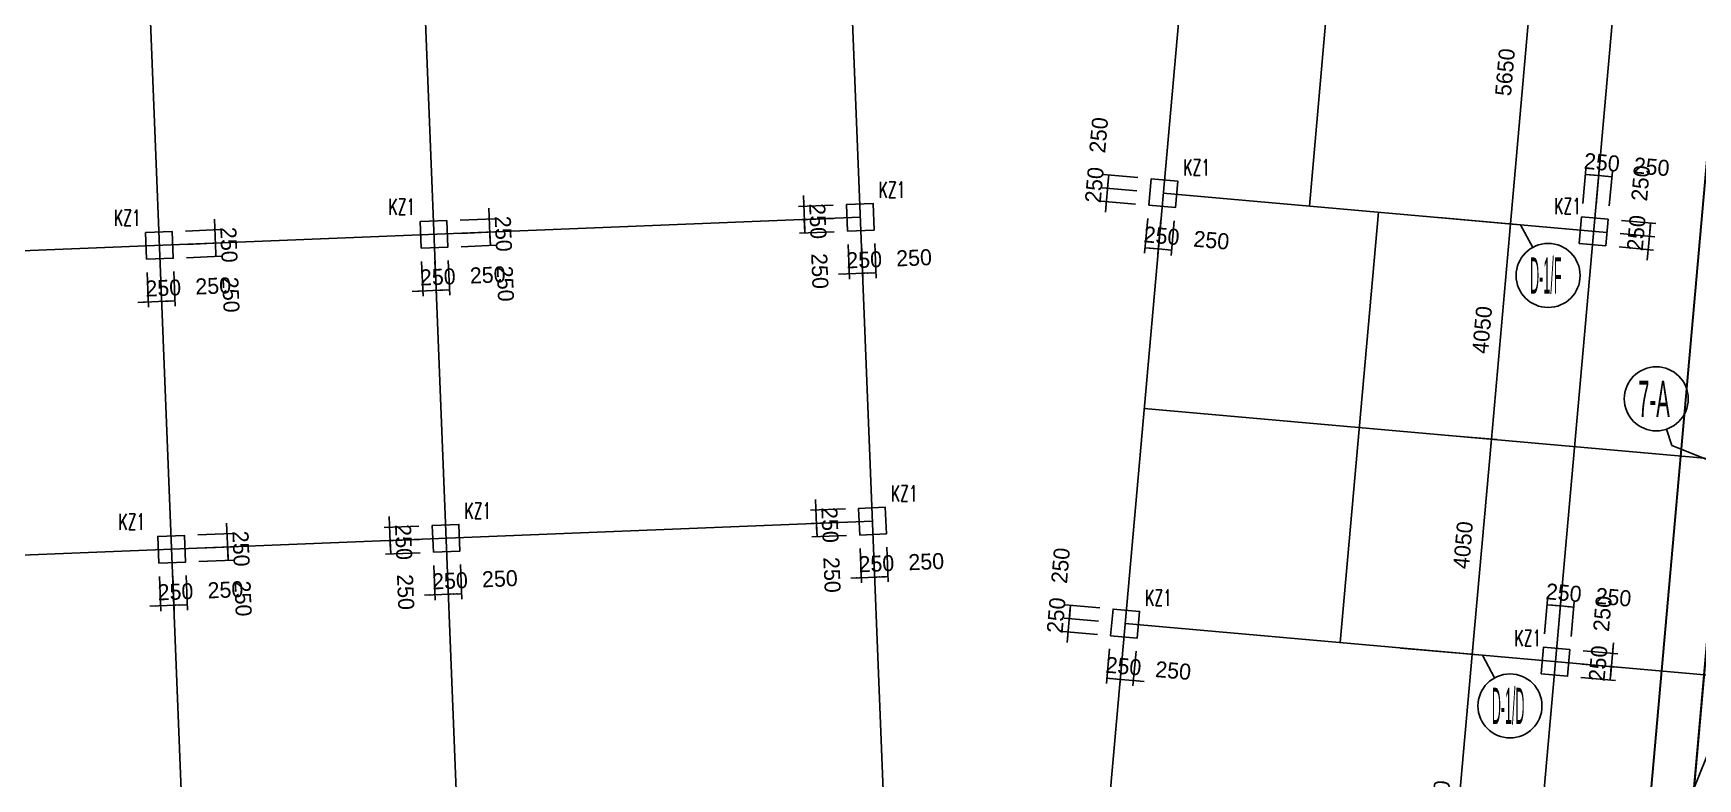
# Model space of a CAD drawing. Extents: x 19107 to 699106, y -67310 to 245688.
# Drawn here: x 491483 to 522687, y 75273 to 89246 of the extents above; entities that cross this region are included whole.
import ezdxf

# ---------------------------------------------------------------- set-up
doc = ezdxf.new("R2010")
doc.units = 0
doc.header["$LTSCALE"] = 100
doc.header["$MEASUREMENT"] = 0
for name, color, linetype in [('AXIS', 3, 'Continuous'), ('DIM', 3, 'Continuous'), ('DOTE', 253, 'Continuous'), ('h后浇带', 51, 'Continuous'), ('L-AXIS', 3, 'Continuous')]:
    doc.layers.add(name, color=color, linetype=linetype)
doc.layers.add('Select Column Frame Position', color=7, linetype='Continuous', lineweight=0)
doc.styles.get("Standard").update_dxf_attribs({"font": 'standard'})
doc.styles.add('汉字', font='汉字')
doc.dimstyles.get("Standard").update_dxf_attribs({"dimtxt": 300, "dimasz": 100, "dimexe": 100, "dimexo": 250, "dimgap": 100, "dimtad": 0, "dimtoh": 1, "dimdec": 0, "dimdsep": 46, "dimcen": 0.09, "dimclrt": 7, "dimadec": 0, "dimazin": 0, "dimtfac": 1, "dimtdec": 4, "dimtofl": 0, "dimtmove": 0, "dimatfit": 3, "dimfxl": 1, "dimtolj": 1, "dimtzin": 0, "dimarcsym": 0})

# ---------------------------------------------------------------- blocks, each defined once
blk = doc.blocks.new('*D800')
at = {"layer": 'L-AXIS', "color": 0, "linetype": 'ByBlock', "lineweight": -2}
for p, q in [((517659, 77675), (518560, 77595)), ((517957, 71926), (518460, 77604)), ((517156, 71997), (518056, 71917))]:
    blk.add_line(p, q, dxfattribs=at)
for points in [[(518460, 77604), (518468, 77503), (518435, 77506)], [(517957, 71926), (517949, 72027), (517982, 72024)]]:
    blk.add_solid(points, dxfattribs=at)
at = {"layer": 'L-AXIS', "color": 7, "linetype": 'Continuous', "lineweight": -2, "insert": (517860, 74796), "char_height": 300, "width": 780, "attachment_point": 5, "rotation": 84.9316, "style": '汉字'}
blk.add_mtext('5700', dxfattribs=at)
blk = doc.blocks.new('*D1764')
at = {"layer": 'L-AXIS', "color": 0, "linetype": 'ByBlock', "lineweight": -2}
for p, q in [((518874, 91371), (519775, 91291)), ((519176, 85672), (519675, 91300)), ((518375, 85743), (519275, 85663))]:
    blk.add_line(p, q, dxfattribs=at)
for points in [[(519675, 91300), (519683, 91199), (519650, 91202)], [(519176, 85672), (519168, 85773), (519201, 85770)]]:
    blk.add_solid(points, dxfattribs=at)
at = {"layer": 'L-AXIS', "color": 7, "linetype": 'Continuous', "lineweight": -2, "insert": (519077, 88517), "char_height": 300, "width": 775, "attachment_point": 5, "rotation": 84.9316, "style": '汉字'}
blk.add_mtext('5650', dxfattribs=at)
blk = doc.blocks.new('*D2085')
at = {"layer": 'L-AXIS', "color": 0, "linetype": 'ByBlock', "lineweight": -2}
for p, q in [((518017, 81709), (518918, 81629)), ((518460, 77604), (518818, 81638)), ((517659, 77675), (518560, 77595))]:
    blk.add_line(p, q, dxfattribs=at)
for points in [[(518818, 81638), (518826, 81537), (518793, 81540)], [(518460, 77604), (518452, 77705), (518486, 77702)]]:
    blk.add_solid(points, dxfattribs=at)
at = {"layer": 'L-AXIS', "color": 7, "linetype": 'Continuous', "lineweight": -2, "insert": (518290, 79652), "char_height": 300, "width": 790, "attachment_point": 5, "rotation": 84.9316, "style": '汉字'}
blk.add_mtext('4050', dxfattribs=at)
blk = doc.blocks.new('_AXISO')
blk.add_circle((0, 0), 0.5)
blk = doc.blocks.new('*D2415')
at = {"layer": 'L-AXIS', "color": 0, "linetype": 'ByBlock', "lineweight": -2}
for p, q in [((518375, 85743), (519275, 85663)), ((518818, 81638), (519176, 85672)), ((518017, 81709), (518918, 81629))]:
    blk.add_line(p, q, dxfattribs=at)
for points in [[(519176, 85672), (519184, 85571), (519150, 85574)], [(518818, 81638), (518810, 81739), (518843, 81736)]]:
    blk.add_solid(points, dxfattribs=at)
at = {"layer": 'L-AXIS', "color": 7, "linetype": 'Continuous', "lineweight": -2, "insert": (518648, 83686), "char_height": 300, "width": 790, "attachment_point": 5, "rotation": 84.9316, "style": '汉字'}
blk.add_mtext('4050', dxfattribs=at)
blk = doc.blocks.new('*D3689')
at = {"layer": 'DIM', "color": 0, "linetype": 'ByBlock', "lineweight": -2}
for p, q in [((506149, 80509), (506175, 79859)), ((506707, 80331), (506057, 80305)), ((506717, 80081), (506067, 80055))]:
    blk.add_line(p, q, dxfattribs=at)
for points in [[(506157, 80309), (506136, 80408), (506170, 80409)], [(506167, 80059), (506188, 79960), (506154, 79958)]]:
    blk.add_solid(points, dxfattribs=at)
at = {"layer": 'DIM', "color": 7, "linetype": 'Continuous', "lineweight": -2, "insert": (506418, 80029), "char_height": 300, "width": 566.67, "attachment_point": 5, "rotation": 272.2988, "style": '汉字'}
blk.add_mtext('250', dxfattribs=at)
blk = doc.blocks.new('*D1381')
at = {"layer": 'DIM', "color": 0, "linetype": 'ByBlock', "lineweight": -2}
for p, q in [((506717, 80081), (506067, 80055)), ((506167, 80059), (506177, 79809)), ((506727, 79831), (506077, 79805))]:
    blk.add_line(p, q, dxfattribs=at)
for points in [[(506167, 80059), (506188, 79960), (506154, 79958)], [(506177, 79809), (506156, 79908), (506190, 79910)]]:
    blk.add_solid(points, dxfattribs=at)
at = {"layer": 'DIM', "color": 7, "linetype": 'Continuous', "lineweight": -2, "insert": (506456, 79093), "char_height": 300, "width": 566.67, "attachment_point": 5, "rotation": 272.2988, "style": '汉字'}
blk.add_mtext('250', dxfattribs=at)
blk = doc.blocks.new('*D1412')
at = {"layer": 'DIM', "color": 0, "linetype": 'ByBlock', "lineweight": -2}
for p, q in [((506986, 79591), (507013, 78942)), ((507236, 79601), (507262, 78952)), ((506809, 79034), (507458, 79060))]:
    blk.add_line(p, q, dxfattribs=at)
for points in [[(507009, 79042), (506909, 79021), (506908, 79054)], [(507258, 79052), (507358, 79073), (507359, 79039)]]:
    blk.add_solid(points, dxfattribs=at)
at = {"layer": 'DIM', "color": 7, "linetype": 'Continuous', "lineweight": -2, "insert": (507289, 79303), "char_height": 300, "width": 566.67, "attachment_point": 5, "rotation": 2.2988, "style": '汉字'}
blk.add_mtext('250', dxfattribs=at)
blk = doc.blocks.new('*D1737')
at = {"layer": 'DIM', "color": 0, "linetype": 'ByBlock', "lineweight": -2}
for p, q in [((507236, 79601), (507262, 78952)), ((507486, 79611), (507512, 78962)), ((507258, 79052), (507508, 79062))]:
    blk.add_line(p, q, dxfattribs=at)
for points in [[(507258, 79052), (507358, 79073), (507359, 79039)], [(507508, 79062), (507409, 79041), (507408, 79075)]]:
    blk.add_solid(points, dxfattribs=at)
at = {"layer": 'DIM', "color": 7, "linetype": 'Continuous', "lineweight": -2, "insert": (508224, 79341), "char_height": 300, "width": 566.67, "attachment_point": 5, "rotation": 2.2988, "style": '汉字'}
blk.add_mtext('250', dxfattribs=at)
blk = doc.blocks.new('*D2094')
at = {"layer": 'DIM', "color": 0, "linetype": 'ByBlock', "lineweight": -2}
for p, q in [((505920, 86204), (505946, 85554)), ((506478, 86026), (505828, 86000)), ((506488, 85776), (505839, 85750))]:
    blk.add_line(p, q, dxfattribs=at)
for points in [[(505928, 86004), (505908, 86103), (505941, 86105)], [(505938, 85754), (505959, 85655), (505926, 85654)]]:
    blk.add_solid(points, dxfattribs=at)
at = {"layer": 'DIM', "color": 7, "linetype": 'Continuous', "lineweight": -2, "insert": (506190, 85724), "char_height": 300, "width": 566.67, "attachment_point": 5, "rotation": 272.2988, "style": '汉字'}
blk.add_mtext('250', dxfattribs=at)
blk = doc.blocks.new('*D2411')
at = {"layer": 'DIM', "color": 0, "linetype": 'ByBlock', "lineweight": -2}
for p, q in [((506488, 85776), (505839, 85750)), ((506498, 85527), (505849, 85501)), ((505938, 85754), (505948, 85505))]:
    blk.add_line(p, q, dxfattribs=at)
for points in [[(505938, 85754), (505959, 85655), (505926, 85654)], [(505948, 85505), (505928, 85604), (505961, 85605)]]:
    blk.add_solid(points, dxfattribs=at)
at = {"layer": 'DIM', "color": 7, "linetype": 'Continuous', "lineweight": -2, "insert": (506227, 84789), "char_height": 300, "width": 566.67, "attachment_point": 5, "rotation": 272.2988, "style": '汉字'}
blk.add_mtext('250', dxfattribs=at)
blk = doc.blocks.new('*D120')
at = {"layer": 'DIM', "color": 0, "linetype": 'ByBlock', "lineweight": -2}
for p, q in [((506758, 85287), (506784, 84637)), ((507008, 85297), (507034, 84647)), ((506580, 84729), (507230, 84755))]:
    blk.add_line(p, q, dxfattribs=at)
for points in [[(506780, 84737), (506681, 84717), (506679, 84750)], [(507030, 84747), (507129, 84768), (507130, 84735)]]:
    blk.add_solid(points, dxfattribs=at)
at = {"layer": 'DIM', "color": 7, "linetype": 'Continuous', "lineweight": -2, "insert": (507060, 84999), "char_height": 300, "width": 566.67, "attachment_point": 5, "rotation": 2.2988, "style": '汉字'}
blk.add_mtext('250', dxfattribs=at)
blk = doc.blocks.new('*D450')
at = {"layer": 'DIM', "color": 0, "linetype": 'ByBlock', "lineweight": -2}
for p, q in [((507008, 85297), (507034, 84647)), ((507257, 85307), (507284, 84657)), ((507030, 84747), (507280, 84757))]:
    blk.add_line(p, q, dxfattribs=at)
for points in [[(507030, 84747), (507129, 84768), (507130, 84735)], [(507280, 84757), (507180, 84737), (507179, 84770)]]:
    blk.add_solid(points, dxfattribs=at)
at = {"layer": 'DIM', "color": 7, "linetype": 'Continuous', "lineweight": -2, "insert": (507995, 85036), "char_height": 300, "width": 566.67, "attachment_point": 5, "rotation": 2.2988, "style": '汉字'}
blk.add_mtext('250', dxfattribs=at)
blk = doc.blocks.new('*D4829')
at = {"layer": 'DIM', "color": 0, "linetype": 'ByBlock', "lineweight": -2}
for p, q in [((498713, 80010), (498064, 79984)), ((498155, 80188), (498182, 79538)), ((498723, 79760), (498074, 79734))]:
    blk.add_line(p, q, dxfattribs=at)
for points in [[(498163, 79988), (498143, 80087), (498176, 80088)], [(498174, 79738), (498194, 79639), (498161, 79637)]]:
    blk.add_solid(points, dxfattribs=at)
at = {"layer": 'DIM', "color": 7, "linetype": 'Continuous', "lineweight": -2, "insert": (498425, 79708), "char_height": 300, "width": 566.67, "attachment_point": 5, "rotation": 272.2988, "style": '汉字'}
blk.add_mtext('250', dxfattribs=at)
blk = doc.blocks.new('*D5151')
at = {"layer": 'DIM', "color": 0, "linetype": 'ByBlock', "lineweight": -2}
for p, q in [((498723, 79760), (498074, 79734)), ((498174, 79738), (498184, 79488)), ((498733, 79510), (498084, 79484))]:
    blk.add_line(p, q, dxfattribs=at)
for points in [[(498174, 79738), (498194, 79639), (498161, 79637)], [(498184, 79488), (498163, 79587), (498196, 79589)]]:
    blk.add_solid(points, dxfattribs=at)
at = {"layer": 'DIM', "color": 7, "linetype": 'Continuous', "lineweight": -2, "insert": (498462, 78772), "char_height": 300, "width": 566.67, "attachment_point": 5, "rotation": 272.2988, "style": '汉字'}
blk.add_mtext('250', dxfattribs=at)
blk = doc.blocks.new('*D2845')
at = {"layer": 'DIM', "color": 0, "linetype": 'ByBlock', "lineweight": -2}
for p, q in [((498993, 79271), (499019, 78621)), ((499243, 79281), (499269, 78631)), ((498815, 78713), (499465, 78739))]:
    blk.add_line(p, q, dxfattribs=at)
for points in [[(499015, 78721), (498916, 78700), (498914, 78734)], [(499265, 78731), (499364, 78752), (499365, 78718)]]:
    blk.add_solid(points, dxfattribs=at)
at = {"layer": 'DIM', "color": 7, "linetype": 'Continuous', "lineweight": -2, "insert": (499295, 78982), "char_height": 300, "width": 566.67, "attachment_point": 5, "rotation": 2.2988, "style": '汉字'}
blk.add_mtext('250', dxfattribs=at)
blk = doc.blocks.new('*D3166')
at = {"layer": 'DIM', "color": 0, "linetype": 'ByBlock', "lineweight": -2}
for p, q in [((499243, 79281), (499269, 78631)), ((499493, 79291), (499519, 78641)), ((499265, 78731), (499515, 78741))]:
    blk.add_line(p, q, dxfattribs=at)
for points in [[(499265, 78731), (499364, 78752), (499365, 78718)], [(499515, 78741), (499415, 78720), (499414, 78754)]]:
    blk.add_solid(points, dxfattribs=at)
at = {"layer": 'DIM', "color": 7, "linetype": 'Continuous', "lineweight": -2, "insert": (500230, 79020), "char_height": 300, "width": 566.67, "attachment_point": 5, "rotation": 2.2988, "style": '汉字'}
blk.add_mtext('250', dxfattribs=at)
blk = doc.blocks.new('*D3530')
at = {"layer": 'DIM', "color": 0, "linetype": 'ByBlock', "lineweight": -2}
for p, q in [((498764, 84966), (498790, 84316)), ((499014, 84976), (499040, 84326)), ((498587, 84408), (499236, 84434))]:
    blk.add_line(p, q, dxfattribs=at)
for points in [[(498786, 84416), (498687, 84396), (498686, 84429)], [(499036, 84426), (499135, 84447), (499137, 84414)]]:
    blk.add_solid(points, dxfattribs=at)
at = {"layer": 'DIM', "color": 7, "linetype": 'Continuous', "lineweight": -2, "insert": (499066, 84678), "char_height": 300, "width": 566.67, "attachment_point": 5, "rotation": 2.2988, "style": '汉字'}
blk.add_mtext('250', dxfattribs=at)
blk = doc.blocks.new('*D3860')
at = {"layer": 'DIM', "color": 0, "linetype": 'ByBlock', "lineweight": -2}
for p, q in [((499014, 84976), (499040, 84326)), ((499264, 84986), (499290, 84336)), ((499036, 84426), (499286, 84436))]:
    blk.add_line(p, q, dxfattribs=at)
for points in [[(499036, 84426), (499135, 84447), (499137, 84414)], [(499286, 84436), (499187, 84416), (499185, 84449)]]:
    blk.add_solid(points, dxfattribs=at)
at = {"layer": 'DIM', "color": 7, "linetype": 'Continuous', "lineweight": -2, "insert": (500002, 84715), "char_height": 300, "width": 566.67, "attachment_point": 5, "rotation": 2.2988, "style": '汉字'}
blk.add_mtext('250', dxfattribs=at)
blk = doc.blocks.new('*D1253')
at = {"layer": 'DIM', "color": 0, "linetype": 'ByBlock', "lineweight": -2}
for p, q in [((499494, 85496), (500143, 85522)), ((500053, 85268), (500043, 85518)), ((499504, 85246), (500153, 85272))]:
    blk.add_line(p, q, dxfattribs=at)
for points in [[(500043, 85518), (500064, 85418), (500031, 85417)], [(500053, 85268), (500033, 85367), (500066, 85368)]]:
    blk.add_solid(points, dxfattribs=at)
at = {"layer": 'DIM', "color": 7, "linetype": 'Continuous', "lineweight": -2, "insert": (500332, 84552), "char_height": 300, "width": 566.67, "attachment_point": 5, "rotation": 272.2988, "style": '汉字'}
blk.add_mtext('250', dxfattribs=at)
blk = doc.blocks.new('*D1578')
at = {"layer": 'DIM', "color": 0, "linetype": 'ByBlock', "lineweight": -2}
for p, q in [((500051, 85318), (500025, 85967)), ((499484, 85745), (500133, 85771)), ((499494, 85496), (500143, 85522))]:
    blk.add_line(p, q, dxfattribs=at)
for points in [[(500033, 85767), (500013, 85867), (500046, 85868)], [(500043, 85518), (500064, 85418), (500031, 85417)]]:
    blk.add_solid(points, dxfattribs=at)
at = {"layer": 'DIM', "color": 7, "linetype": 'Continuous', "lineweight": -2, "insert": (500295, 85487), "char_height": 300, "width": 566.67, "attachment_point": 5, "rotation": 272.2988, "style": '汉字'}
blk.add_mtext('250', dxfattribs=at)
blk = doc.blocks.new('*D651')
at = {"layer": 'DIM', "color": 0, "linetype": 'ByBlock', "lineweight": -2}
for p, q in [((512192, 86543), (511545, 86600)), ((511644, 86591), (511622, 86342)), ((512170, 86294), (511523, 86351))]:
    blk.add_line(p, q, dxfattribs=at)
for points in [[(511622, 86342), (511614, 86443), (511648, 86440)], [(511644, 86591), (511652, 86490), (511619, 86493)]]:
    blk.add_solid(points, dxfattribs=at)
at = {"layer": 'DIM', "color": 7, "linetype": 'Continuous', "lineweight": -2, "insert": (511459, 87337), "char_height": 300, "width": 566.67, "attachment_point": 5, "rotation": 84.9316, "style": '汉字'}
blk.add_mtext('250', dxfattribs=at)
blk = doc.blocks.new('*D977')
at = {"layer": 'DIM', "color": 0, "linetype": 'ByBlock', "lineweight": -2}
for p, q in [((511640, 86541), (511582, 85894)), ((512170, 86294), (511523, 86351)), ((512148, 86044), (511500, 86102))]:
    blk.add_line(p, q, dxfattribs=at)
for points in [[(511622, 86342), (511614, 86443), (511648, 86440)], [(511600, 86093), (511608, 85992), (511575, 85995)]]:
    blk.add_solid(points, dxfattribs=at)
at = {"layer": 'DIM', "color": 7, "linetype": 'Continuous', "lineweight": -2, "insert": (511377, 86404), "char_height": 300, "width": 566.67, "attachment_point": 5, "rotation": 84.9316, "style": '汉字'}
blk.add_mtext('250', dxfattribs=at)
blk = doc.blocks.new('*D3979')
at = {"layer": 'DIM', "color": 0, "linetype": 'ByBlock', "lineweight": -2}
for p, q in [((512375, 85773), (512317, 85126)), ((512624, 85751), (512566, 85104)), ((512326, 85226), (512575, 85203))]:
    blk.add_line(p, q, dxfattribs=at)
for points in [[(512326, 85226), (512427, 85233), (512424, 85200)], [(512575, 85203), (512474, 85196), (512477, 85229)]]:
    blk.add_solid(points, dxfattribs=at)
at = {"layer": 'DIM', "color": 7, "linetype": 'Continuous', "lineweight": -2, "insert": (512637, 85449), "char_height": 300, "width": 566.67, "attachment_point": 5, "rotation": 354.9316, "style": '汉字'}
blk.add_mtext('250', dxfattribs=at)
blk = doc.blocks.new('*D4314')
at = {"layer": 'DIM', "color": 0, "linetype": 'ByBlock', "lineweight": -2}
for p, q in [((512624, 85751), (512566, 85104)), ((512873, 85729), (512815, 85082)), ((512575, 85203), (512824, 85181))]:
    blk.add_line(p, q, dxfattribs=at)
for points in [[(512575, 85203), (512676, 85211), (512673, 85178)], [(512824, 85181), (512723, 85174), (512726, 85207)]]:
    blk.add_solid(points, dxfattribs=at)
at = {"layer": 'DIM', "color": 7, "linetype": 'Continuous', "lineweight": -2, "insert": (513570, 85366), "char_height": 300, "width": 566.67, "attachment_point": 5, "rotation": 354.9316, "style": '汉字'}
blk.add_mtext('250', dxfattribs=at)
blk = doc.blocks.new('*D4680')
at = {"layer": 'DIM', "color": 0, "linetype": 'ByBlock', "lineweight": -2}
for p, q in [((521256, 85739), (521904, 85681)), ((521804, 85690), (521782, 85441)), ((521234, 85490), (521882, 85432))]:
    blk.add_line(p, q, dxfattribs=at)
for points in [[(521782, 85441), (521774, 85542), (521808, 85539)], [(521804, 85690), (521812, 85589), (521779, 85592)]]:
    blk.add_solid(points, dxfattribs=at)
at = {"layer": 'DIM', "color": 7, "linetype": 'Continuous', "lineweight": -2, "insert": (521619, 86436), "char_height": 300, "width": 566.67, "attachment_point": 5, "rotation": 84.9316, "style": '汉字'}
blk.add_mtext('250', dxfattribs=at)
blk = doc.blocks.new('*D5003')
at = {"layer": 'DIM', "color": 0, "linetype": 'ByBlock', "lineweight": -2}
for p, q in [((521800, 85640), (521742, 84993)), ((521212, 85241), (521860, 85183)), ((521234, 85490), (521882, 85432))]:
    blk.add_line(p, q, dxfattribs=at)
for points in [[(521782, 85441), (521774, 85542), (521808, 85539)], [(521760, 85192), (521768, 85091), (521735, 85094)]]:
    blk.add_solid(points, dxfattribs=at)
at = {"layer": 'DIM', "color": 7, "linetype": 'Continuous', "lineweight": -2, "insert": (521537, 85503), "char_height": 300, "width": 566.67, "attachment_point": 5, "rotation": 84.9316, "style": '汉字'}
blk.add_mtext('250', dxfattribs=at)
blk = doc.blocks.new('*D2700')
at = {"layer": 'DIM', "color": 0, "linetype": 'ByBlock', "lineweight": -2}
for p, q in [((520531, 86054), (520589, 86701)), ((520580, 86602), (520829, 86580)), ((520781, 86032), (520838, 86679))]:
    blk.add_line(p, q, dxfattribs=at)
for points in [[(520580, 86602), (520681, 86609), (520678, 86576)], [(520829, 86580), (520728, 86572), (520731, 86605)]]:
    blk.add_solid(points, dxfattribs=at)
at = {"layer": 'DIM', "color": 7, "linetype": 'Continuous', "lineweight": -2, "insert": (520891, 86825), "char_height": 300, "width": 566.67, "attachment_point": 5, "rotation": 354.9316, "style": '汉字'}
blk.add_mtext('250', dxfattribs=at)
blk = doc.blocks.new('*D3017')
at = {"layer": 'DIM', "color": 0, "linetype": 'ByBlock', "lineweight": -2}
for p, q in [((520781, 86032), (520838, 86679)), ((520829, 86580), (521078, 86558)), ((521030, 86010), (521087, 86657))]:
    blk.add_line(p, q, dxfattribs=at)
for points in [[(520829, 86580), (520930, 86587), (520927, 86554)], [(521078, 86558), (520977, 86550), (520980, 86583)]]:
    blk.add_solid(points, dxfattribs=at)
at = {"layer": 'DIM', "color": 7, "linetype": 'Continuous', "lineweight": -2, "insert": (521824, 86742), "char_height": 300, "width": 566.67, "attachment_point": 5, "rotation": 354.9316, "style": '汉字'}
blk.add_mtext('250', dxfattribs=at)
blk = doc.blocks.new('*D3375')
at = {"layer": 'DIM', "color": 0, "linetype": 'ByBlock', "lineweight": -2}
for p, q in [((511476, 78474), (510829, 78532)), ((510929, 78523), (510907, 78274)), ((511454, 78225), (510807, 78283))]:
    blk.add_line(p, q, dxfattribs=at)
for points in [[(510907, 78274), (510899, 78375), (510932, 78372)], [(510929, 78523), (510936, 78422), (510903, 78425)]]:
    blk.add_solid(points, dxfattribs=at)
at = {"layer": 'DIM', "color": 7, "linetype": 'Continuous', "lineweight": -2, "insert": (510744, 79268), "char_height": 300, "width": 566.67, "attachment_point": 5, "rotation": 84.9316, "style": '汉字'}
blk.add_mtext('250', dxfattribs=at)
blk = doc.blocks.new('*D3701')
at = {"layer": 'DIM', "color": 0, "linetype": 'ByBlock', "lineweight": -2}
for p, q in [((510924, 78473), (510867, 77826)), ((511432, 77976), (510785, 78034)), ((511454, 78225), (510807, 78283))]:
    blk.add_line(p, q, dxfattribs=at)
for points in [[(510907, 78274), (510899, 78375), (510932, 78372)], [(510884, 78025), (510892, 77924), (510859, 77927)]]:
    blk.add_solid(points, dxfattribs=at)
at = {"layer": 'DIM', "color": 7, "linetype": 'Continuous', "lineweight": -2, "insert": (510661, 78336), "char_height": 300, "width": 566.67, "attachment_point": 5, "rotation": 84.9316, "style": '汉字'}
blk.add_mtext('250', dxfattribs=at)
blk = doc.blocks.new('*D3732')
at = {"layer": 'DIM', "color": 0, "linetype": 'ByBlock', "lineweight": -2}
for p, q in [((511659, 77705), (511602, 77058)), ((511908, 77683), (511851, 77035)), ((511611, 77157), (511860, 77135))]:
    blk.add_line(p, q, dxfattribs=at)
for points in [[(511611, 77157), (511712, 77165), (511709, 77132)], [(511860, 77135), (511759, 77127), (511762, 77161)]]:
    blk.add_solid(points, dxfattribs=at)
at = {"layer": 'DIM', "color": 7, "linetype": 'Continuous', "lineweight": -2, "insert": (511922, 77381), "char_height": 300, "width": 566.67, "attachment_point": 5, "rotation": 354.9316, "style": '汉字'}
blk.add_mtext('250', dxfattribs=at)
blk = doc.blocks.new('*D1427')
at = {"layer": 'DIM', "color": 0, "linetype": 'ByBlock', "lineweight": -2}
for p, q in [((511908, 77683), (511851, 77035)), ((512157, 77661), (512100, 77013)), ((511660, 77153), (512308, 77095))]:
    blk.add_line(p, q, dxfattribs=at)
for points in [[(511860, 77135), (511759, 77127), (511762, 77161)], [(512109, 77113), (512210, 77121), (512207, 77088)]]:
    blk.add_solid(points, dxfattribs=at)
at = {"layer": 'DIM', "color": 7, "linetype": 'Continuous', "lineweight": -2, "insert": (512854, 77298), "char_height": 300, "width": 566.67, "attachment_point": 5, "rotation": 354.9316, "style": '汉字'}
blk.add_mtext('250', dxfattribs=at)
blk = doc.blocks.new('*D1785')
at = {"layer": 'DIM', "color": 0, "linetype": 'ByBlock', "lineweight": -2}
for p, q in [((493847, 79064), (493873, 78414)), ((494097, 79074), (494123, 78424)), ((493669, 78506), (494319, 78532))]:
    blk.add_line(p, q, dxfattribs=at)
for points in [[(493869, 78514), (493770, 78494), (493769, 78527)], [(494119, 78524), (494218, 78545), (494220, 78512)]]:
    blk.add_solid(points, dxfattribs=at)
at = {"layer": 'DIM', "color": 7, "linetype": 'Continuous', "lineweight": -2, "insert": (494149, 78776), "char_height": 300, "width": 566.67, "attachment_point": 5, "rotation": 2.2988, "style": '汉字'}
blk.add_mtext('250', dxfattribs=at)
blk = doc.blocks.new('*D2108')
at = {"layer": 'DIM', "color": 0, "linetype": 'ByBlock', "lineweight": -2}
for p, q in [((494097, 79074), (494123, 78424)), ((494347, 79084), (494373, 78435)), ((494119, 78524), (494369, 78534))]:
    blk.add_line(p, q, dxfattribs=at)
for points in [[(494119, 78524), (494218, 78545), (494220, 78512)], [(494369, 78534), (494269, 78514), (494268, 78547)]]:
    blk.add_solid(points, dxfattribs=at)
at = {"layer": 'DIM', "color": 7, "linetype": 'Continuous', "lineweight": -2, "insert": (495085, 78813), "char_height": 300, "width": 566.67, "attachment_point": 5, "rotation": 2.2988, "style": '汉字'}
blk.add_mtext('250', dxfattribs=at)
blk = doc.blocks.new('*D2452')
at = {"layer": 'DIM', "color": 0, "linetype": 'ByBlock', "lineweight": -2}
for p, q in [((494576, 79594), (495226, 79620)), ((495136, 79366), (495126, 79616)), ((494586, 79344), (495236, 79370))]:
    blk.add_line(p, q, dxfattribs=at)
for points in [[(495126, 79616), (495147, 79516), (495113, 79515)], [(495136, 79366), (495115, 79465), (495149, 79466)]]:
    blk.add_solid(points, dxfattribs=at)
at = {"layer": 'DIM', "color": 7, "linetype": 'Continuous', "lineweight": -2, "insert": (495415, 78650), "char_height": 300, "width": 566.67, "attachment_point": 5, "rotation": 272.2988, "style": '汉字'}
blk.add_mtext('250', dxfattribs=at)
blk = doc.blocks.new('*D135')
at = {"layer": 'DIM', "color": 0, "linetype": 'ByBlock', "lineweight": -2}
for p, q in [((495134, 79416), (495108, 80065)), ((494566, 79843), (495216, 79869)), ((494576, 79594), (495226, 79620))]:
    blk.add_line(p, q, dxfattribs=at)
for points in [[(495116, 79865), (495095, 79965), (495129, 79966)], [(495126, 79616), (495147, 79516), (495113, 79515)]]:
    blk.add_solid(points, dxfattribs=at)
at = {"layer": 'DIM', "color": 7, "linetype": 'Continuous', "lineweight": -2, "insert": (495377, 79585), "char_height": 300, "width": 566.67, "attachment_point": 5, "rotation": 272.2988, "style": '汉字'}
blk.add_mtext('250', dxfattribs=at)
blk = doc.blocks.new('*D4522')
at = {"layer": 'DIM', "color": 0, "linetype": 'ByBlock', "lineweight": -2}
for p, q in [((493618, 84759), (493645, 84110)), ((493868, 84769), (493894, 84120)), ((493441, 84202), (494090, 84228))]:
    blk.add_line(p, q, dxfattribs=at)
for points in [[(493640, 84210), (493541, 84189), (493540, 84222)], [(493890, 84220), (493990, 84240), (493991, 84207)]]:
    blk.add_solid(points, dxfattribs=at)
at = {"layer": 'DIM', "color": 7, "linetype": 'Continuous', "lineweight": -2, "insert": (493920, 84471), "char_height": 300, "width": 566.67, "attachment_point": 5, "rotation": 2.2988, "style": '汉字'}
blk.add_mtext('250', dxfattribs=at)
blk = doc.blocks.new('*D4844')
at = {"layer": 'DIM', "color": 0, "linetype": 'ByBlock', "lineweight": -2}
for p, q in [((493868, 84769), (493894, 84120)), ((494118, 84779), (494144, 84130)), ((493890, 84220), (494140, 84230))]:
    blk.add_line(p, q, dxfattribs=at)
for points in [[(493890, 84220), (493990, 84240), (493991, 84207)], [(494140, 84230), (494041, 84209), (494040, 84242)]]:
    blk.add_solid(points, dxfattribs=at)
at = {"layer": 'DIM', "color": 7, "linetype": 'Continuous', "lineweight": -2, "insert": (494856, 84509), "char_height": 300, "width": 566.67, "attachment_point": 5, "rotation": 2.2988, "style": '汉字'}
blk.add_mtext('250', dxfattribs=at)
blk = doc.blocks.new('*D5212')
at = {"layer": 'DIM', "color": 0, "linetype": 'ByBlock', "lineweight": -2}
for p, q in [((494348, 85289), (494997, 85315)), ((494907, 85061), (494897, 85311)), ((494358, 85039), (495007, 85065))]:
    blk.add_line(p, q, dxfattribs=at)
for points in [[(494897, 85311), (494918, 85212), (494885, 85211)], [(494907, 85061), (494887, 85161), (494920, 85162)]]:
    blk.add_solid(points, dxfattribs=at)
at = {"layer": 'DIM', "color": 7, "linetype": 'Continuous', "lineweight": -2, "insert": (495186, 84345), "char_height": 300, "width": 566.67, "attachment_point": 5, "rotation": 272.2988, "style": '汉字'}
blk.add_mtext('250', dxfattribs=at)
blk = doc.blocks.new('*D1041')
at = {"layer": 'DIM', "color": 0, "linetype": 'ByBlock', "lineweight": -2}
for p, q in [((494338, 85539), (494987, 85565)), ((494905, 85111), (494879, 85761)), ((494348, 85289), (494997, 85315))]:
    blk.add_line(p, q, dxfattribs=at)
for points in [[(494887, 85561), (494867, 85660), (494900, 85661)], [(494897, 85311), (494918, 85212), (494885, 85211)]]:
    blk.add_solid(points, dxfattribs=at)
at = {"layer": 'DIM', "color": 7, "linetype": 'Continuous', "lineweight": -2, "insert": (495149, 85281), "char_height": 300, "width": 566.67, "attachment_point": 5, "rotation": 272.2988, "style": '汉字'}
blk.add_mtext('250', dxfattribs=at)
blk = doc.blocks.new('*D3714')
at = {"layer": 'DIM', "color": 0, "linetype": 'ByBlock', "lineweight": -2}
for p, q in [((521106, 77821), (521049, 77173)), ((520519, 77421), (521166, 77364)), ((520541, 77670), (521188, 77613))]:
    blk.add_line(p, q, dxfattribs=at)
for points in [[(521089, 77622), (521081, 77723), (521114, 77720)], [(521067, 77373), (521074, 77272), (521041, 77275)]]:
    blk.add_solid(points, dxfattribs=at)
at = {"layer": 'DIM', "color": 7, "linetype": 'Continuous', "lineweight": -2, "insert": (520904, 78367), "char_height": 300, "width": 566.67, "attachment_point": 5, "rotation": 84.9316, "style": '汉字'}
blk.add_mtext('250', dxfattribs=at)
blk = doc.blocks.new('*D4076')
at = {"layer": 'DIM', "color": 0, "linetype": 'ByBlock', "lineweight": -2}
for p, q in [((520519, 77421), (521166, 77364)), ((520497, 77172), (521144, 77115)), ((521067, 77373), (521045, 77124))]:
    blk.add_line(p, q, dxfattribs=at)
for points in [[(521045, 77124), (521037, 77225), (521070, 77222)], [(521067, 77373), (521074, 77272), (521041, 77275)]]:
    blk.add_solid(points, dxfattribs=at)
at = {"layer": 'DIM', "color": 7, "linetype": 'Continuous', "lineweight": -2, "insert": (520821, 77435), "char_height": 300, "width": 566.67, "attachment_point": 5, "rotation": 84.9316, "style": '汉字'}
blk.add_mtext('250', dxfattribs=at)
blk = doc.blocks.new('*D4402')
at = {"layer": 'DIM', "color": 0, "linetype": 'ByBlock', "lineweight": -2}
for p, q in [((519816, 77986), (519873, 78633)), ((519864, 78533), (520114, 78511)), ((520065, 77963), (520122, 78611))]:
    blk.add_line(p, q, dxfattribs=at)
for points in [[(519864, 78533), (519966, 78541), (519963, 78508)], [(520114, 78511), (520012, 78504), (520015, 78537)]]:
    blk.add_solid(points, dxfattribs=at)
at = {"layer": 'DIM', "color": 7, "linetype": 'Continuous', "lineweight": -2, "insert": (520176, 78757), "char_height": 300, "width": 566.67, "attachment_point": 5, "rotation": 354.9316, "style": '汉字'}
blk.add_mtext('250', dxfattribs=at)
blk = doc.blocks.new('*D2122')
at = {"layer": 'DIM', "color": 0, "linetype": 'ByBlock', "lineweight": -2}
for p, q in [((520065, 77963), (520122, 78611)), ((520114, 78511), (520363, 78489)), ((520314, 77941), (520371, 78589))]:
    blk.add_line(p, q, dxfattribs=at)
for points in [[(520114, 78511), (520215, 78519), (520212, 78486)], [(520363, 78489), (520261, 78481), (520264, 78515)]]:
    blk.add_solid(points, dxfattribs=at)
at = {"layer": 'DIM', "color": 7, "linetype": 'Continuous', "lineweight": -2, "insert": (521108, 78674), "char_height": 300, "width": 566.67, "attachment_point": 5, "rotation": 354.9316, "style": '汉字'}
blk.add_mtext('250', dxfattribs=at)
blk = doc.blocks.new('后浇带现场')
at = {"color": 6, "lineweight": 30}
for points in [[(703006, 581720), (706851, 625070)], [(703803, 581649), (707583, 624270)]]:
    blk.add_lwpolyline(points, dxfattribs=at)
at = {"layer": 'h后浇带', "color": 1}
for p, q in [((705657, 611605), (703006, 581720)), ((706457, 611569), (703803, 581649))]:
    blk.add_line(p, q, dxfattribs=at)

msp = doc.modelspace()

# ---------------------------------------------------------------- linework, layer by layer
at = {"layer": 'DOTE'}
for p, q in [((495323.3, 48523.1), (487855.3, 234558.3)), ((506289.7, 103182.4), (508462.7, 49050.6)), ((498296.1, 102861.5), (500469.1, 48729.7)), ((522455.3, 74700.8), (530841.6, 95505.2)), ((513167.2, 91877.2), (509665.9, 52400.8)), ((521288.5, 91759.3), (517734.3, 51685.2)), ((515906.4, 91634.3), (515407.3, 86006.4)), ((520985.4, 85511.7), (512668, 86249.3)), ((516702.2, 85891.5), (515986.6, 77823.2)), ((506987.6, 85796.4), (480411.6, 84729.6)), ((532770.8, 80400.5), (512310.2, 82215.2)), ((507216.2, 80101), (480640.2, 79034.2)), ((536147.1, 76035.2), (511952.4, 78181))]:
    msp.add_line(p, q, dxfattribs=at)
at = {"layer": 'L-AXIS'}
for p, q in [((519365.1, 85655.4), (517831.7, 85791.4)), ((519365.1, 85655.4), (519595.8, 85232.6)), ((522204.6, 81520.2), (522101.6, 81825.2)), ((522204.6, 81520.2), (523997.2, 80797.6)), ((518649.5, 77587), (517116.1, 77723)), ((518649.5, 77587), (518880.2, 77164.2))]:
    msp.add_line(p, q, dxfattribs=at)
at = {"layer": 'Select Column Frame Position', "color": 7, "linetype": 'Continuous', "lineweight": -3}
for points in [[(512396.9, 86022.4), (512894.9, 85978.2), (512939.1, 86476.3), (512441.1, 86520.4), (512396.9, 86022.4)], [(506747.8, 85536.6), (507247.4, 85556.7), (507227.4, 86056.3), (506727.8, 86036.2), (506747.8, 85536.6)], [(493608.4, 85009.1), (494108, 85029.2), (494087.9, 85528.8), (493588.3, 85508.7), (493608.4, 85009.1)], [(498754.3, 85215.7), (499253.9, 85235.8), (499233.8, 85735.4), (498734.2, 85715.3), (498754.3, 85215.7)], [(520465.2, 85306.8), (520963.3, 85262.6), (521007.4, 85760.7), (520509.4, 85804.9), (520465.2, 85306.8)], [(506976.5, 79841.2), (507476, 79861.2), (507456, 80360.8), (506956.4, 80340.8), (506976.5, 79841.2)], [(498982.9, 79520.3), (499482.5, 79540.4), (499462.4, 80040), (498962.8, 80019.9), (498982.9, 79520.3)], [(493837, 79313.7), (494336.6, 79333.8), (494316.6, 79833.4), (493817, 79813.3), (493837, 79313.7)], [(511681.3, 77954.1), (512179.4, 77909.9), (512223.5, 78407.9), (511725.5, 78452.1), (511681.3, 77954.1)], [(519749.6, 77238.5), (520247.7, 77194.3), (520291.9, 77692.3), (519793.8, 77736.5), (519749.6, 77238.5)]]:
    msp.add_lwpolyline(points, dxfattribs=at)

# ---------------------------------------------------------------- block references
at = {"color": 3, "lineweight": 30}
msp.add_blockref('后浇带现场', (-182998.7, -527042.1), dxfattribs=at)
at = {"layer": 'AXIS'}
ref = msp.add_blockref('_AXISO', (519883.2, 84705.9), dxfattribs=dict(at, xscale=1199.999999999997, yscale=1200, rotation=359.999645787379))
ref.add_attrib('A', 'D-1/F', (519543.8, 84366.5), dxfattribs={"height": 678.82, "style": '汉字', "width": 0.26})
ref = msp.add_blockref('_AXISO', (519167.6, 76637.5), dxfattribs=dict(at, xscale=1199.999999999997, yscale=1200, rotation=359.999645787379))
ref.add_attrib('A', 'D-1/D', (518828.2, 76298.1), dxfattribs={"height": 678.82, "style": '汉字', "width": 0.257426})
at = {"layer": 'L-AXIS'}
ref = msp.add_blockref('_AXISO', (521909.8, 82393.8), dxfattribs=dict(at, xscale=1199.999999999997, yscale=1200, rotation=359.999645787379))
ref.add_attrib('A', '7-A', (521570.4, 82054.3), dxfattribs={"height": 678.82, "style": '汉字', "width": 0.419355})

# ---------------------------------------------------------------- texts
at = {"color": 200, "linetype": 'Continuous', "lineweight": -3, "width": 0.7}
for p in [(513045.2, 86582.3), (507333.4, 86162.3), (498143.5, 85841.4), (519999.8, 85853.5), (492997.7, 85634.9), (507562.1, 80466.9), (493080.7, 79939.5), (499568.5, 80146), (512329.6, 78514), (519253.6, 77760)]:
    msp.add_text('KZ1', height=300, dxfattribs=at).set_placement(p)

# ---------------------------------------------------------------- dimensions: what is measured, and where the dimension line sits
at = {"layer": 'DIM', "color": 200}
for p1, p2, distance, picture, middle in [((512441.1, 86520.4), (512419, 86271.4), -800, '*D651', (511414.4, 86830.4)), ((520509.4, 85804.9), (520758.4, 85782.8), 800, '*D2700', (520384.9, 86870)), ((520758.4, 85782.8), (521007.4, 85760.7), 800, '*D3017', (521317.4, 86787.3)), ((521007.4, 85760.7), (520985.4, 85511.7), 800, '*D4680', (521574.6, 85929.3)), ((512419, 86271.4), (512396.9, 86022.4), -800, '*D977', (511331.7, 85897.9)), ((506727.8, 86036.2), (506737.8, 85786.4), -800, '*D2094', (506169.5, 86232)), ((499243.8, 85485.6), (499233.8, 85735.4), -800, '*D1578', (500274.2, 85995.4)), ((512396.9, 86022.4), (512645.9, 86000.3), -800, '*D3979', (512131.1, 85493.8)), ((512645.9, 86000.3), (512894.9, 85978.2), -800, '*D4314', (513063.6, 85411.1)), ((520985.4, 85511.7), (520963.3, 85262.6), 800, '*D5003', (521491.9, 84996.8)), ((494098, 85279), (494087.9, 85528.8), -800, '*D1041', (495128.4, 85788.8)), ((499253.9, 85235.8), (499243.8, 85485.6), -800, '*D1253', (500311.8, 85060)), ((506737.8, 85786.4), (506747.8, 85536.6), -800, '*D2411', (506207, 85296.6)), ((506747.8, 85536.6), (506997.6, 85546.6), -800, '*D120', (506552, 84978.3)), ((506997.6, 85546.6), (507247.4, 85556.7), -800, '*D450', (507487.4, 85015.8)), ((494108, 85029.2), (494098, 85279), -800, '*D5212', (495165.9, 84853.4)), ((498754.3, 85215.7), (499004.1, 85225.7), -800, '*D3530', (498558.4, 84657.4)), ((499004.1, 85225.7), (499253.9, 85235.8), -800, '*D3860', (499493.8, 84695)), ((493608.4, 85009.1), (493858.2, 85019.2), -800, '*D4522', (493412.6, 84450.8)), ((493858.2, 85019.2), (494108, 85029.2), -800, '*D4844', (494348, 84488.4)), ((506956.4, 80340.8), (506966.4, 80091), -800, '*D3689', (506398.1, 80536.6)), ((498962.8, 80019.9), (498972.9, 79770.1), -800, '*D4829', (498404.5, 80215.7)), ((494326.6, 79583.6), (494316.6, 79833.4), -800, '*D135', (495357, 80093.4)), ((506966.4, 80091), (506976.5, 79841.2), -800, '*D1381', (506435.6, 79601.2)), ((494336.6, 79333.8), (494326.6, 79583.6), -800, '*D2452', (495394.5, 79158)), ((498972.9, 79770.1), (498982.9, 79520.3), -800, '*D5151', (498442.1, 79280.3)), ((506976.5, 79841.2), (507226.2, 79851.2), -800, '*D1412', (506780.6, 79282.9)), ((507226.2, 79851.2), (507476, 79861.2), -800, '*D1737', (507716, 79320.4)), ((511725.5, 78452.1), (511703.4, 78203.1), -800, '*D3375', (510698.9, 78762.1)), ((493837, 79313.7), (494086.8, 79323.8), -800, '*D1785', (493641.2, 78755.4)), ((494086.8, 79323.8), (494336.6, 79333.8), -800, '*D2108', (494576.6, 78793)), ((498982.9, 79520.3), (499232.7, 79530.3), -800, '*D2845', (498787, 78962)), ((499232.7, 79530.3), (499482.5, 79540.4), -800, '*D3166', (499722.4, 78999.6)), ((519793.8, 77736.5), (520042.8, 77714.4), 800, '*D4402', (519669.3, 78801.7)), ((511703.4, 78203.1), (511681.3, 77954.1), -800, '*D3701', (510616.2, 77829.6)), ((520042.8, 77714.4), (520291.9, 77692.3), 800, '*D2122', (520601.8, 78719)), ((520291.9, 77692.3), (520269.8, 77443.3), 800, '*D3714', (520859, 77861)), ((511681.3, 77954.1), (511930.3, 77932), -800, '*D3732', (511415.5, 77425.5)), ((511930.3, 77932), (512179.4, 77909.9), -800, '*D1427', (512348, 77342.8)), ((520269.8, 77443.3), (520247.7, 77194.3), 800, '*D4076', (520776.3, 76928.5))]:
    dim = msp.add_aligned_dim(p1=p1, p2=p2, distance=distance, dimstyle='Standard', dxfattribs=at)
    dim.commit()
    dim.dimension.update_dxf_attribs({"geometry": picture, "text_midpoint": middle})
at = {"layer": 'L-AXIS'}
for base, p1, p2, picture, middle in [((519675, 91300.1), (518126, 85765.3), (518625.2, 91393.2), '*D1764', (519076.8, 88517)), ((519175.8, 85672.1), (517768.2, 81731.1), (518126, 85765.3), '*D2415', (518648.3, 83686)), ((518818, 81638), (517410.4, 77696.9), (517768.2, 81731.1), '*D2085', (518290.5, 79651.8)), ((518460.2, 77603.8), (516906.9, 72019.2), (517410.4, 77696.9), '*D800', (517859.8, 74795.9))]:
    dim = msp.add_linear_dim(base=base, p1=p1, p2=p2, angle=84.93165, dimstyle='Standard', dxfattribs=at)
    dim.commit()
    dim.dimension.update_dxf_attribs({"geometry": picture, "text_midpoint": middle})

doc.saveas('drawing.dxf')
